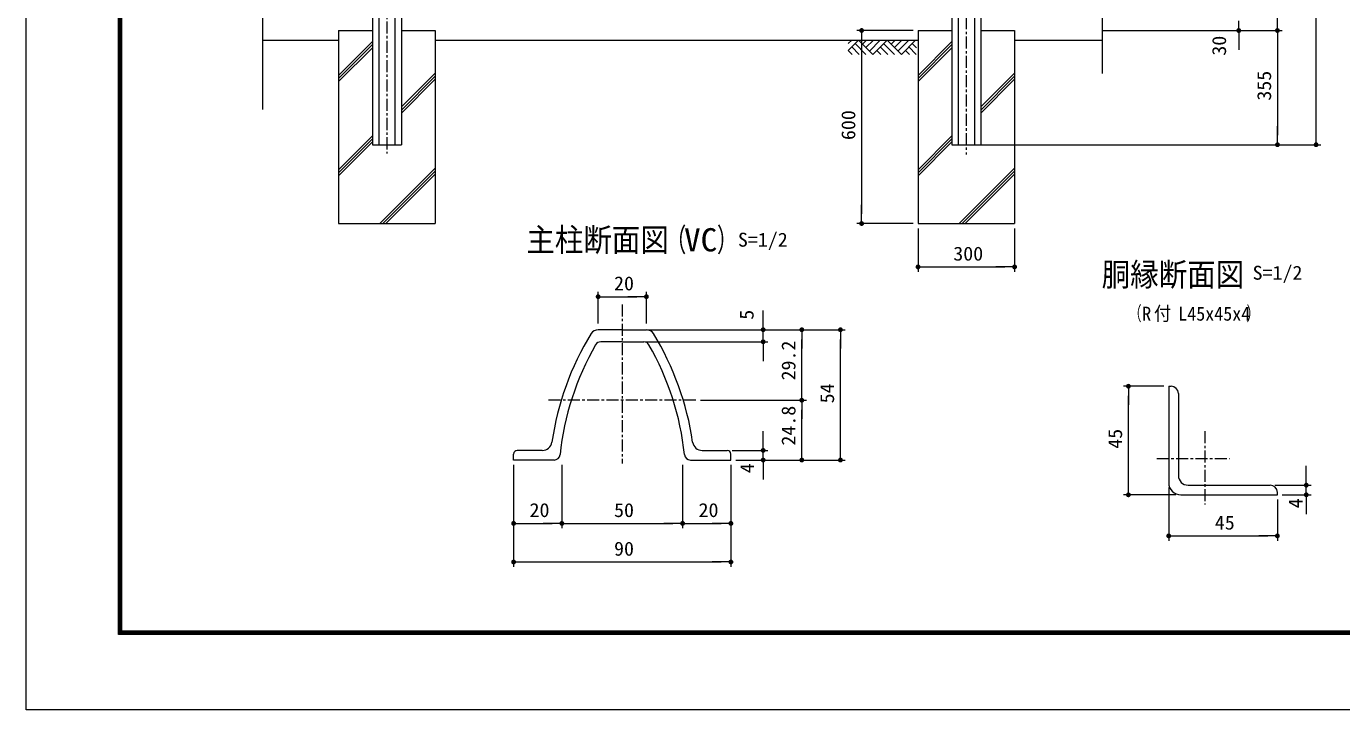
# Model space of a CAD drawing. Units: millimetres, scale not verified, with parts at other scales. Extents: x -4455 to 4455, y -3150 to 3150.
# Drawn here: x -4455 to -369, y -3150 to -1026 of the extents above; entities that cross this region are included whole.
import ezdxf
from ezdxf.enums import TextEntityAlignment as Align

# ---------------------------------------------------------------- set-up
doc = ezdxf.new("R2010")
doc.units = ezdxf.units.MM
doc.header["$LTSCALE"] = 30
doc.linetypes.add('USER1', pattern=[2, 1.25, -0.25, 0.25, -0.25])
for name, color, linetype, lineweight in [('0-1_1部材', 3, 'Continuous', 18), ('0-2_8部品', 3, 'Continuous', 18), ('0-5_5寸法', 1, 'Continuous', 18), ('0-6_9断面', 1, 'Continuous', 18), ('0-7_SUNPOU', 1, 'Continuous', 18), ('0-8_中心線', 1, 'USER1', 18), ('0-C_GL', 7, 'Continuous', 9), ('0-D_0', 7, 'Continuous', 9), ('0-E_4基礎', 4, 'Continuous', 18), ('0-F_D-TTL', 7, 'Continuous', 9)]:
    doc.layers.add(name, color=color, linetype=linetype, lineweight=lineweight)
doc.styles.add('ＭＳ ゴシック', font='')
doc.styles.get('ＭＳ ゴシック').set_extended_font_data('MS Gothic')

# ---------------------------------------------------------------- blocks, each defined once
blk = doc.blocks.new('M1')
at = {"layer": '0-7_SUNPOU'}
blk.add_line((-7.5, 0), (-57.86, 0), dxfattribs=at)
for points in [[(0, 0), (-7.5, 0), (-7.44, 0.94)], [(0, 0), (-7.44, -0.94), (-7.5, 0)], [(0, 0), (-7.44, 0.94), (-7.26, 1.87)], [(0, 0), (-7.26, -1.87), (-7.44, -0.94)], [(0, 0), (-7.26, 1.87), (-6.97, 2.76)], [(0, 0), (-6.97, -2.76), (-7.26, -1.87)], [(0, 0), (-6.97, 2.76), (-6.57, 3.61)], [(0, 0), (-6.57, -3.61), (-6.97, -2.76)], [(0, 0), (-6.57, 3.61), (-6.07, 4.41)], [(0, 0), (-6.07, -4.41), (-6.57, -3.61)], [(0, 0), (-6.07, 4.41), (-5.47, 5.13)], [(0, 0), (-5.47, -5.13), (-6.07, -4.41)], [(0, 0), (-5.47, 5.13), (-4.78, 5.78)], [(0, 0), (-4.78, -5.78), (-5.47, -5.13)], [(0, 0), (-4.78, 5.78), (-4.02, 6.33)], [(0, 0), (-4.02, -6.33), (-4.78, -5.78)], [(0, 0), (-4.02, 6.33), (-3.19, 6.79)], [(0, 0), (-3.19, -6.79), (-4.02, -6.33)], [(0, 0), (-3.19, 6.79), (-2.32, 7.13)], [(0, 0), (-2.32, -7.13), (-3.19, -6.79)], [(0, 0), (-2.32, 7.13), (-1.41, 7.37)], [(0, 0), (-1.41, -7.37), (-2.32, -7.13)], [(0, 0), (-1.41, 7.37), (-0.47, 7.49)], [(0, 0), (-0.47, -7.49), (-1.41, -7.37)], [(0, 0), (-0.47, 7.49), (0.47, 7.49)], [(0, 0), (0.47, -7.49), (-0.47, -7.49)], [(0, 0), (0.47, 7.49), (1.41, 7.37)], [(0, 0), (1.41, 7.37), (2.32, 7.13)], [(0, 0), (2.32, 7.13), (3.19, 6.79)], [(0, 0), (3.19, 6.79), (4.02, 6.33)], [(0, 0), (4.02, 6.33), (4.78, 5.78)], [(0, 0), (4.78, 5.78), (5.47, 5.13)], [(0, 0), (5.47, 5.13), (6.07, 4.41)], [(0, 0), (6.07, 4.41), (6.57, 3.61)], [(0, 0), (6.57, 3.61), (6.97, 2.76)], [(0, 0), (6.97, 2.76), (7.26, 1.87)], [(0, 0), (7.26, 1.87), (7.44, 0.94)], [(0, 0), (7.44, 0.94), (7.5, 0)], [(0, 0), (1.41, -7.37), (0.47, -7.49)], [(0, 0), (2.32, -7.13), (1.41, -7.37)], [(0, 0), (3.19, -6.79), (2.32, -7.13)], [(0, 0), (4.02, -6.33), (3.19, -6.79)], [(0, 0), (4.78, -5.78), (4.02, -6.33)], [(0, 0), (5.47, -5.13), (4.78, -5.78)], [(0, 0), (6.07, -4.41), (5.47, -5.13)], [(0, 0), (6.57, -3.61), (6.07, -4.41)], [(0, 0), (6.97, -2.76), (6.57, -3.61)], [(0, 0), (7.26, -1.87), (6.97, -2.76)], [(0, 0), (7.44, -0.94), (7.26, -1.87)], [(0, 0), (7.5, 0), (7.44, -0.94)]]:
    blk.add_solid(points, dxfattribs=at)
blk = doc.blocks.new('GL-マーク')
at = {"layer": '0-D_0', "color": 1, "lineweight": 18}
for p, q in [((-418.12, -21.21), (-396.91, 0)), ((-418.12, -63.64), (-354.48, 0)), ((-354.48, 0), (-265.86, -88.62)), ((-304.52, 0), (-329.5, -24.98)), ((-262.09, 0), (-308.29, -46.2)), ((-219.67, 0), (-287.08, -67.41)), ((-177.24, 0), (-265.86, -88.62)), ((-177.24, 0), (-88.62, -88.62)), ((-127.28, 0), (-152.26, -24.98)), ((-84.85, 0), (-131.05, -46.19)), ((-42.43, 0), (-109.83, -67.41)), ((0, 0), (-88.62, -88.62)), ((-418.12, -63.64), (-393.14, -88.62)), ((-396.91, -42.43), (-350.71, -88.62)), ((-375.7, -21.21), (-308.29, -88.62)), ((-240.88, -63.64), (-215.9, -88.62)), ((-219.67, -42.43), (-173.47, -88.62)), ((-198.45, -21.21), (-131.05, -88.62)), ((-38.66, -88.62), (-63.64, -63.64)), ((3.77, -88.62), (-42.43, -42.43)), ((4.99, -47.42), (-21.21, -21.21))]:
    blk.add_line(p, q, dxfattribs=at)

msp = doc.modelspace()

# ---------------------------------------------------------------- linework, layer by layer
at = {"layer": '0-1_1部材', "color": 7, "lineweight": 9}
for p, q in [((-3379.6, 1976.05), (-3379.6, -1393.95)), ((-3289.6, 1976.05), (-3289.6, -1393.95)), ((-1579.6, 1976.05), (-1579.6, -1393.95)), ((-1489.6, 1976.05), (-1489.6, -1393.95))]:
    msp.add_line(p, q, dxfattribs=at)
at = {"layer": '0-1_1部材'}
for p, q in [((-3359.6, 1976.05), (-3359.6, -1393.95)), ((-3309.6, 1976.05), (-3309.6, -1393.95)), ((-1559.6, 1976.05), (-1559.6, -1393.95)), ((-1509.6, 1976.05), (-1509.6, -1393.95))]:
    msp.add_line(p, q, dxfattribs=at)
at = {"layer": '0-1_1部材', "color": 4}
for p, q in [((-3720.07, -1284.96), (-3720.07, 426.34)), ((-1111.28, -1172.74), (-1111.28, 432.63))]:
    msp.add_line(p, q, dxfattribs=at)
at = {"layer": '0-2_8部品', "color": 7, "lineweight": 9}
msp.add_line((-3720.07, -1039.27), (-3719.75, -1038.95), dxfattribs=at)
at = {"layer": '0-5_5寸法'}
for p, q in [((-448.13, -1363.95), (-448.13, 1946.05)), ((-688.13, -1038.95), (-688.13, -1008.95)), ((-1699.6, -1038.95), (-1874.79, -1038.95)), ((-1112.76, -1038.95), (-553.13, -1038.95)), ((-1112.76, -1038.95), (-673.13, -1038.95)), ((-1112.76, -1038.95), (-553.13, -1038.95)), ((-1859.79, -1068.95), (-1859.79, -1608.95)), ((-688.13, -1068.95), (-688.13, -1098.95)), ((-568.13, -1068.95), (-568.13, -1363.95)), ((-1491.07, -1393.95), (-553.13, -1393.95)), ((-1491.07, -1393.95), (-433.13, -1393.95)), ((-1699.6, -1638.95), (-1874.79, -1638.95)), ((-1684.6, -1653.95), (-1684.6, -1788.75)), ((-1384.6, -1653.95), (-1384.6, -1788.75)), ((-1654.6, -1773.75), (-1414.6, -1773.75)), ((-2678.34, -1949.85), (-2678.34, -1851.21)), ((-2648.34, -1866.21), (-2558.34, -1866.21)), ((-2528.34, -1949.85), (-2528.34, -1851.21))]:
    msp.add_line(p, q, dxfattribs=at)
at = {"layer": '0-6_9断面', "linetype": 'USER1'}
for p, q in [((-2603.34, -1890.23), (-2603.34, -2384.91)), ((-2374.87, -2188.02), (-2832.75, -2188.02)), ((-793.36, -2284.46), (-793.36, -2512.23)), ((-942.83, -2369.57), (-717.28, -2369.57))]:
    msp.add_line(p, q, dxfattribs=at)
at = {"layer": '0-6_9断面'}
for p, q in [((-2165.64, -1939.02), (-2165.64, -1909.02)), ((-2524.59, -1969.02), (-2150.64, -1969.02)), ((-2513.34, -1969.02), (-1910.64, -1969.02)), ((-2513.34, -1969.02), (-2030.64, -1969.02)), ((-2165.64, -2006.52), (-2165.64, -1969.02)), ((-2045.64, -2158.02), (-2045.64, -1999.02)), ((-1925.64, -2344.02), (-1925.64, -1999.02)), ((-2532.63, -2006.52), (-2150.64, -2006.52)), ((-2165.64, -2036.52), (-2165.64, -2066.52)), ((-920.86, -2144.57), (-1046.03, -2144.57)), ((-2359.87, -2188.02), (-2030.64, -2188.02)), ((-2359.87, -2188.02), (-2030.64, -2188.02)), ((-1031.03, -2452.07), (-1031.03, -2174.57)), ((-2045.64, -2344.02), (-2045.64, -2218.02)), ((-2165.64, -2314.02), (-2165.64, -2284.02)), ((-2262.09, -2344.02), (-2150.64, -2344.02)), ((-2165.64, -2374.02), (-2165.64, -2344.02)), ((-2940.84, -2389.02), (-2940.84, -2585.87)), ((-2940.84, -2389.02), (-2940.84, -2705.87)), ((-2790.84, -2389.02), (-2790.84, -2585.87)), ((-2790.84, -2389.02), (-2790.84, -2585.87)), ((-2415.84, -2389.02), (-2415.84, -2585.87)), ((-2415.84, -2389.02), (-2415.84, -2585.87)), ((-2265.84, -2389.02), (-2265.84, -2585.87)), ((-2265.84, -2389.02), (-2265.84, -2705.87)), ((-2250.84, -2374.02), (-2150.64, -2374.02)), ((-2250.84, -2374.02), (-2030.64, -2374.02)), ((-2250.84, -2374.02), (-1910.64, -2374.02)), ((-2165.64, -2404.02), (-2165.64, -2434.02)), ((-478.65, -2422.07), (-478.65, -2392.07)), ((-883.36, -2482.07), (-1046.03, -2482.07)), ((-905.86, -2459.57), (-905.86, -2624.79)), ((-575.86, -2452.07), (-463.65, -2452.07)), ((-553.36, -2482.07), (-463.65, -2482.07)), ((-478.65, -2482.07), (-478.65, -2452.07)), ((-568.36, -2497.07), (-568.36, -2624.79)), ((-478.65, -2512.07), (-478.65, -2542.07)), ((-2910.84, -2570.87), (-2820.84, -2570.87)), ((-2760.84, -2570.87), (-2445.84, -2570.87)), ((-2385.84, -2570.87), (-2295.84, -2570.87)), ((-875.86, -2609.79), (-598.36, -2609.79)), ((-2910.84, -2690.87), (-2295.84, -2690.87))]:
    msp.add_line(p, q, dxfattribs=at)
at = {"layer": '0-6_9断面', "color": 7, "lineweight": 9}
for p, q in [((-2603.34, -1969.02), (-2678.34, -1969.02)), ((-2603.34, -1969.02), (-2528.34, -1969.02)), ((-2603.34, -2006.52), (-2669.9, -2006.52)), ((-2603.34, -2006.52), (-2536.78, -2006.52)), ((-905.86, -2144.57), (-905.86, -2444.57)), ((-905.86, -2144.57), (-898.36, -2144.57)), ((-875.86, -2167.07), (-875.86, -2422.07)), ((-2940.84, -2374.02), (-2940.84, -2355.27)), ((-2851.7, -2344.02), (-2929.59, -2344.02)), ((-2354.98, -2344.02), (-2277.09, -2344.02)), ((-2265.84, -2374.02), (-2265.84, -2355.27)), ((-2815.34, -2374.02), (-2940.84, -2374.02)), ((-2391.34, -2374.02), (-2265.84, -2374.02)), ((-845.86, -2452.07), (-590.86, -2452.07))]:
    msp.add_line(p, q, dxfattribs=at)
msp.add_lwpolyline([(-868.36, -2482.07), (-568.36, -2482.07), (-568.36, -2474.57)], dxfattribs=at)
for centre, radius, start, end in [((-1931.53, -2448.87), 900, 148.65793, 171.65211), ((-2678.34, -1995.27), 26.25, 90, 146.38009), ((-2528.34, -1995.27), 26.25, 33.61991, 90), ((-3275.15, -2448.87), 900, 8.34789, 31.34207), ((-1931.53, -2448.87), 870, 150.15745, 173.95476), ((-2669.9, -2025.27), 18.75, 90, 150.15745), ((-2536.78, -2025.27), 18.75, 29.84255, 90), ((-3275.15, -2448.87), 870, 6.04524, 29.84255), ((-898.36, -2167.07), 22.5, 0, 90), ((-2851.7, -2314.02), 30, 270, 351.98548), ((-2354.98, -2314.02), 30, 188.01452, 270), ((-2929.59, -2355.27), 11.25, 90, 180), ((-2815.34, -2355.27), 18.75, 270, 353.95476), ((-2391.34, -2355.27), 18.75, 186.04524, 270), ((-2277.09, -2355.27), 11.25, 0, 90), ((-868.36, -2444.57), 37.5, 180, 270), ((-845.86, -2422.07), 30, 180, 270), ((-590.86, -2474.57), 22.5, 0, 90)]:
    msp.add_arc(centre, radius, start, end, dxfattribs=at)
at = {"layer": '0-8_中心線'}
for p, q in [((-3334.6, 2049.17), (-3334.6, -1421.22)), ((-1534.6, 2002.24), (-1534.6, -1424.78))]:
    msp.add_line(p, q, dxfattribs=at)
at = {"layer": '0-C_GL'}
for p, q in [((-3720.07, -1068.95), (-3484.6, -1068.95)), ((-3184.6, -1068.95), (-1684.6, -1068.95)), ((-1384.6, -1068.95), (-1111.28, -1068.95)), ((-3379.6, -1393.95), (-3289.6, -1393.95)), ((-1579.6, -1393.95), (-1489.6, -1393.95))]:
    msp.add_line(p, q, dxfattribs=at)
at = {"layer": '0-E_4基礎', "color": 7, "lineweight": 9}
for p, q in [((-3484.6, -1038.95), (-3379.6, -1038.95)), ((-3484.6, -1038.95), (-3484.6, -1638.95)), ((-3289.6, -1038.95), (-3184.6, -1038.95)), ((-3184.6, -1038.95), (-3184.6, -1638.95)), ((-1684.6, -1038.95), (-1579.6, -1038.95)), ((-1684.6, -1038.95), (-1684.6, -1638.95)), ((-1489.6, -1038.95), (-1384.6, -1038.95)), ((-1384.6, -1038.95), (-1384.6, -1638.95)), ((-3484.6, -1638.95), (-3184.6, -1638.95)), ((-1684.6, -1638.95), (-1384.6, -1638.95))]:
    msp.add_line(p, q, dxfattribs=at)
at = {"layer": '0-E_4基礎'}
for p, q in [((-3484.6, -1178.55), (-3379.6, -1073.55)), ((-3484.6, -1187.93), (-3379.6, -1082.93)), ((-3484.6, -1197.3), (-3379.6, -1092.3)), ((-1684.6, -1178.55), (-1579.6, -1073.55)), ((-1684.6, -1187.93), (-1579.6, -1082.93)), ((-1684.6, -1197.3), (-1579.6, -1092.3)), ((-3289.6, -1276.63), (-3184.6, -1171.63)), ((-3289.6, -1286.01), (-3184.6, -1181.01)), ((-1489.6, -1276.63), (-1384.6, -1171.63)), ((-1489.6, -1286.01), (-1384.6, -1181.01)), ((-3289.6, -1295.38), (-3184.6, -1190.38)), ((-1489.6, -1295.38), (-1384.6, -1190.38)), ((-3484.6, -1471.63), (-3379.6, -1366.63)), ((-3484.6, -1481.01), (-3379.6, -1376.01)), ((-3484.6, -1490.38), (-3379.6, -1385.38)), ((-1684.6, -1471.63), (-1579.6, -1366.63)), ((-1684.6, -1481.01), (-1579.6, -1376.01)), ((-1684.6, -1490.38), (-1579.6, -1385.38)), ((-3356.64, -1638.95), (-3184.6, -1466.91)), ((-1556.64, -1638.95), (-1384.6, -1466.91)), ((-3347.27, -1638.95), (-3184.6, -1476.28)), ((-3337.89, -1638.95), (-3184.6, -1485.66)), ((-1547.27, -1638.95), (-1384.6, -1476.28)), ((-1537.89, -1638.95), (-1384.6, -1485.66))]:
    msp.add_line(p, q, dxfattribs=at)
at = {"layer": '0-F_D-TTL', "color": 2, "lineweight": 18}
msp.add_lwpolyline([(-4454.56, 3150.45), (4455.14, 3150.45), (4455.14, -3149.97), (-4454.56, -3149.97)], close=True, dxfattribs=at)
at = {"layer": '0-F_D-TTL'}
for points in [[(-4168.18, 2917.11), (4168.75, 2917.11), (4168.75, -2916.62), (-4168.18, -2916.62)], [(-4165.53, 2914.45), (4166.1, 2914.45), (4166.1, -2913.97), (-4165.53, -2913.97)], [(-4162.87, 2911.8), (4163.45, 2911.8), (4163.45, -2911.32), (-4162.87, -2911.32)], [(-4160.22, 2909.15), (4160.8, 2909.15), (4160.8, -2908.67), (-4160.22, -2908.67)], [(-4157.57, 2906.5), (4158.15, 2906.5), (4158.15, -2906.02), (-4157.57, -2906.02)]]:
    msp.add_lwpolyline(points, close=True, dxfattribs=at)

# ---------------------------------------------------------------- block references
at = {"layer": '0-5_5寸法'}
for p, rotation in [((-568.13, -1038.95), 270), ((-1859.79, -1038.95), 90), ((-688.13, -1038.95), 90), ((-568.13, -1038.95), 90), ((-568.13, -1393.95), 270), ((-448.13, -1393.95), 270), ((-1859.79, -1638.95), 270), ((-1684.6, -1773.75), 180), ((-2678.34, -1866.21), 180)]:
    msp.add_blockref('M1', p, dxfattribs=dict(at, rotation=rotation))
for p in [(-1384.6, -1773.75), (-2528.34, -1866.21)]:
    msp.add_blockref('M1', p, dxfattribs=at)
at = {"layer": '0-6_9断面'}
for p, rotation in [((-2165.64, -1969.02), 270), ((-2165.64, -2006.52), 90), ((-2045.64, -1969.02), 90), ((-1925.64, -1969.02), 90), ((-2045.64, -2188.02), 270), ((-1031.03, -2144.57), 90), ((-2045.64, -2188.02), 90), ((-2165.64, -2344.02), 270), ((-2045.64, -2374.02), 270), ((-1925.64, -2374.02), 270), ((-2165.64, -2374.02), 90), ((-478.65, -2452.07), 270), ((-1031.03, -2482.07), 270), ((-478.65, -2482.07), 90), ((-2940.84, -2570.87), 180), ((-2790.84, -2570.87), 180), ((-2415.84, -2570.87), 180), ((-905.86, -2609.79), 180), ((-2940.84, -2690.87), 180)]:
    msp.add_blockref('M1', p, dxfattribs=dict(at, rotation=rotation))
for p in [(-2790.84, -2570.87), (-2415.84, -2570.87), (-2265.84, -2570.87), (-568.36, -2609.79), (-2265.84, -2690.87)]:
    msp.add_blockref('M1', p, dxfattribs=at)
at = {"layer": '0-C_GL', "xscale": 0.5, "yscale": 0.5}
msp.add_blockref('GL-マーク', (-1692.11, -1068.95), dxfattribs=at)

# ---------------------------------------------------------------- texts
at = {"layer": '0-5_5寸法', "color": 3, "style": 'ＭＳ ゴシック', "width": 1.05}
for s, p in [('30', (-714.73, -1117.12)), ('355', (-574.81, -1256.95)), ('600', (-1866.47, -1379.45))]:
    msp.add_text(s, height=43.33, rotation=90, dxfattribs=at).set_placement(p, align=Align.BOTTOM_LEFT)
for s, p in [('300', (-1575.1, -1767.07)), ('20', (-2628.84, -1859.54))]:
    msp.add_text(s, height=43.33, dxfattribs=at).set_placement(p, align=Align.BOTTOM_LEFT)
at = {"layer": '0-6_9断面', "color": 7, "style": 'ＭＳ ゴシック'}
for s, height, width, p in [('主柱断面図', 72.14, 0.9, (-2901.42, -1747.16)), ('（   ）', 72.14, 0.65, (-2468.56, -1747.16)), ('VC', 72.16, 1.05, (-2411.39, -1747.16)), ('胴縁断面図', 72.14, 0.9, (-1114.14, -1854.91))]:
    msp.add_text(s, height=height, dxfattribs=dict(at, width=width)).set_placement(p, align=Align.BOTTOM_LEFT)
at = {"layer": '0-6_9断面', "color": 3, "style": 'ＭＳ ゴシック'}
for s, height, width, p in [('S=1/2', 43.33, 1.05, (-2244.06, -1723.76)), ('S=1/2', 43.33, 1.05, (-645.27, -1826.53)), ('（\u3000\u3000\u3000\u3000\u3000 \u3000\u3000\u3000）', 43.33, 0.65, (-1028.86, -1953)), ('R   L45x45x4', 43.3, 0.95, (-988.29, -1953.72)), ('付', 43.33, 0.9, (-951.39, -1953)), ('20', 43.33, 1.05, (-2891.34, -2564.19)), ('50', 43.33, 1.05, (-2628.84, -2564.19)), ('20', 43.33, 1.05, (-2366.34, -2564.19)), ('45', 43.33, 1.05, (-762.61, -2603.12)), ('90', 43.33, 1.05, (-2628.84, -2684.19))]:
    msp.add_text(s, height=height, dxfattribs=dict(at, width=width)).set_placement(p, align=Align.BOTTOM_LEFT)
at = {"layer": '0-6_9断面', "color": 3, "style": 'ＭＳ ゴシック', "width": 1.05}
for s, p in [('5', (-2182.32, -1937.9)), ('29.2', (-2052.32, -2126.52)), ('54', (-1932.32, -2197.77)), ('24.8', (-2052.32, -2329.02)), ('45', (-1037.7, -2338.82)), ('4', (-2180.89, -2414.72)), ('4', (-476.99, -2524.02))]:
    msp.add_text(s, height=43.33, rotation=90, dxfattribs=at).set_placement(p, align=Align.BOTTOM_LEFT)

doc.saveas('drawing.dxf')
